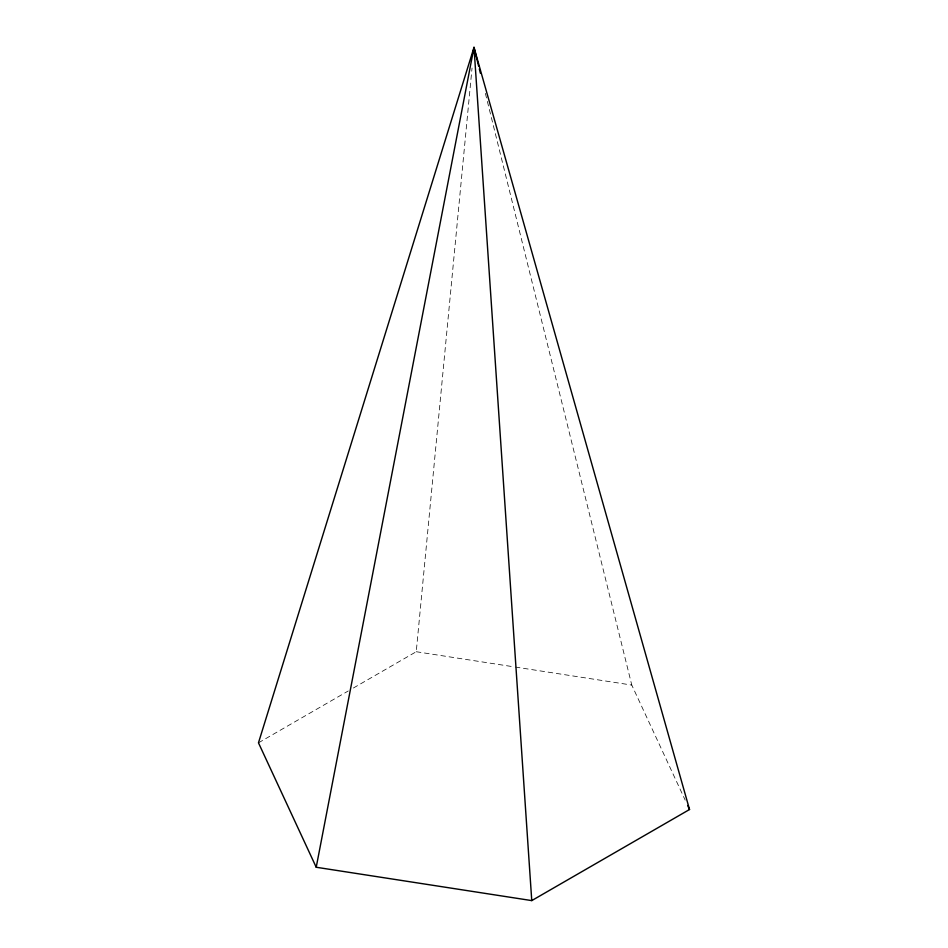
<?xml version="1.0" encoding="UTF-8"?>
<svg xmlns="http://www.w3.org/2000/svg" width="948" height="948" viewBox="0 0 948 948"><rect width="100%" height="100%" fill="white"/><g stroke="black" fill="none" stroke-linecap="round" stroke-linejoin="round"><path stroke-width="0.71" stroke-dasharray="4.74 3.56" d="M353.391 688.011L416.243 651.726L472.033 68.031M258.472 742.817L348.26 690.974M416.243 651.726L513.816 666.823M515.274 667.048L631.783 685.072L685.191 800.136M485.376 93.354L631.783 685.072"/><path stroke-width="1.42" d="M473.431 53.301L474 47.4L689.528 809.509L531.757 900.6L316.217 867.254L258.472 742.817L474 47.4L478.621 66.076M316.217 867.254L474 47.4L531.757 900.6M687.667 805.492L689.528 809.509M479.333 68.943L480.399 73.257"/></g></svg>
